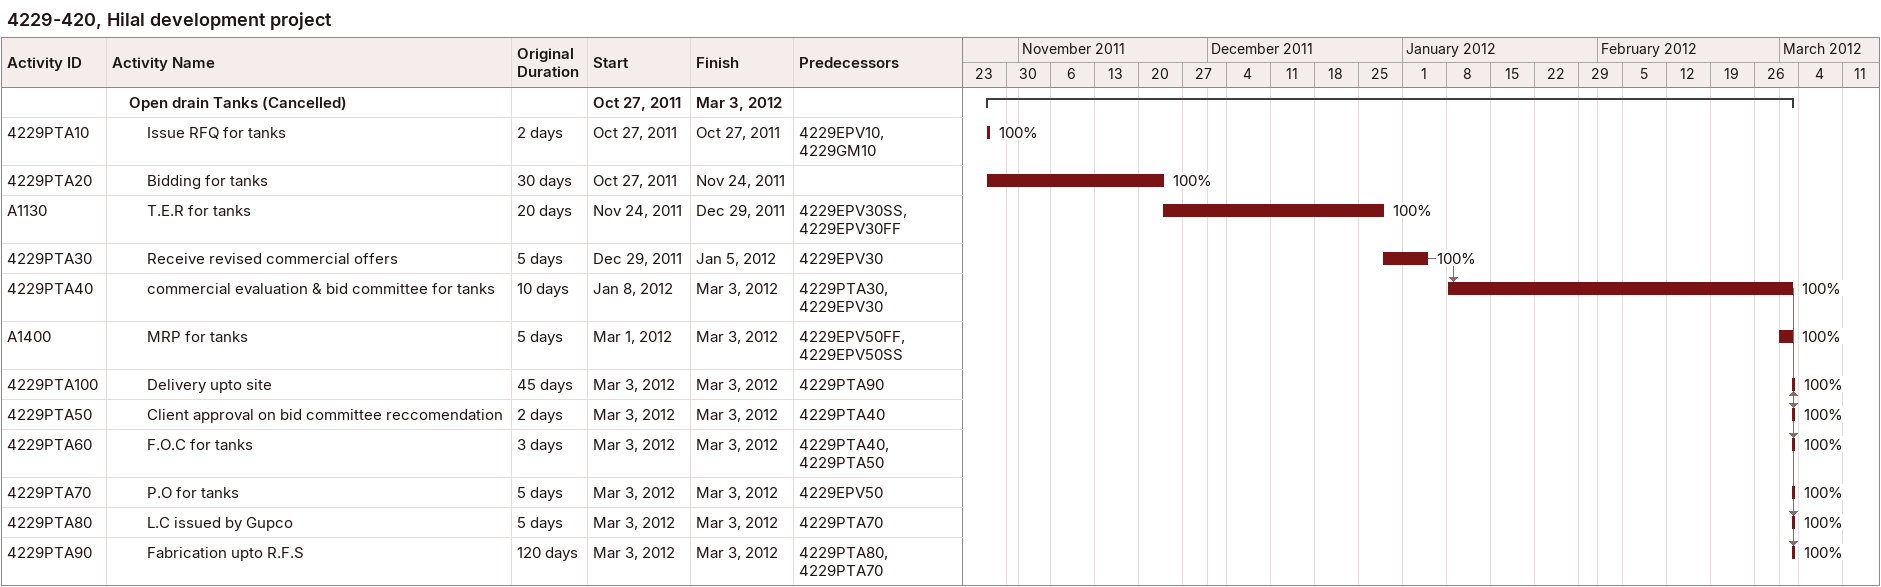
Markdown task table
4229-420, Hilal development project

| ID | Level | Task | Original duration | Start | Finish | Predecessors | % complete |
|---|---|---|---|---|---|---|---|
|  | 2 | **Open drain Tanks (Cancelled)** |  | 2011-10-27 | 2012-03-03 |  |  |
| 4229PTA10 | 3 | Issue RFQ for tanks | 2d | 2011-10-27 | 2011-10-27 | 4229EPV10, 4229GM10 | 100 |
| 4229PTA20 | 3 | Bidding for tanks | 30d | 2011-10-27 | 2011-11-24 |  | 100 |
| A1130 | 3 | T.E.R for tanks | 20d | 2011-11-24 | 2011-12-29 | 4229EPV30SS, 4229EPV30FF | 100 |
| 4229PTA30 | 3 | Receive revised commercial offers | 5d | 2011-12-29 | 2012-01-05 | 4229EPV30 | 100 |
| 4229PTA40 | 3 | commercial evaluation & bid committee for tanks | 10d | 2012-01-08 | 2012-03-03 | 4229PTA30, 4229EPV30 | 100 |
| A1400 | 3 | MRP for tanks | 5d | 2012-03-01 | 2012-03-03 | 4229EPV50FF, 4229EPV50SS | 100 |
| 4229PTA100 | 3 | Delivery upto site | 45d | 2012-03-03 | 2012-03-03 | 4229PTA90 | 100 |
| 4229PTA50 | 3 | Client approval on bid committee reccomendation | 2d | 2012-03-03 | 2012-03-03 | 4229PTA40 | 100 |
| 4229PTA60 | 3 | F.O.C for tanks | 3d | 2012-03-03 | 2012-03-03 | 4229PTA40, 4229PTA50 | 100 |
| 4229PTA70 | 3 | P.O for tanks | 5d | 2012-03-03 | 2012-03-03 | 4229EPV50 | 100 |
| 4229PTA80 | 3 | L.C issued by Gupco | 5d | 2012-03-03 | 2012-03-03 | 4229PTA70 | 100 |
| 4229PTA90 | 3 | Fabrication upto R.F.S | 120d | 2012-03-03 | 2012-03-03 | 4229PTA80, 4229PTA70 | 100 |
